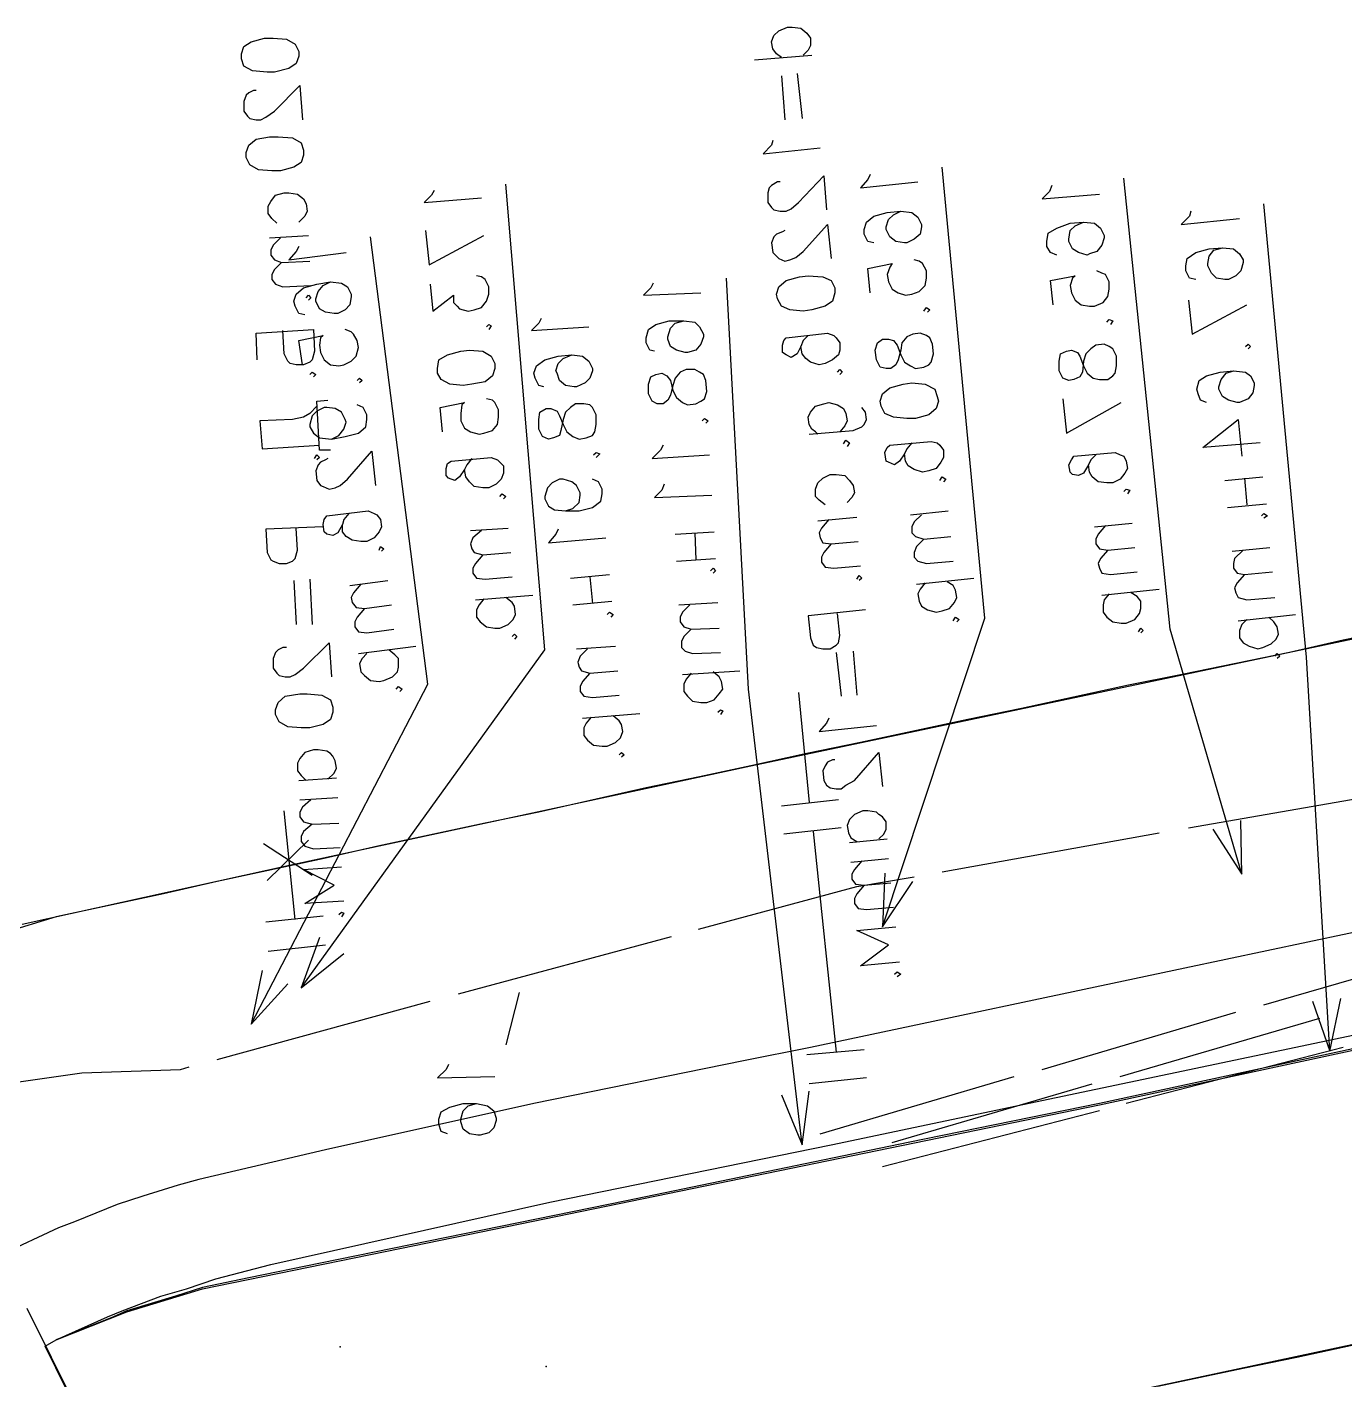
# Model space of a CAD drawing. Header units: metres. Extents: x 5 to 225, y 228 to 542.
# Drawn here: x 17.73 to 41.6, y 291.52 to 316.02 of the extents above; entities that cross this region are included whole.
import ezdxf

# ---------------------------------------------------------------- set-up
doc = ezdxf.new("R2010")
doc.units = ezdxf.units.M
for name, color, linetype in [('BOUNDARY', 7, 'Continuous'), ('ELECTR_CABLE', 7, 'Continuous'), ('GAS', 7, 'Continuous'), ('GRASS', 7, 'Continuous'), ('TREE', 7, 'Continuous')]:
    doc.layers.add(name, color=color, linetype=linetype)

msp = doc.modelspace()

# ---------------------------------------------------------------- linework, layer by layer
at = {"layer": 'BOUNDARY'}
for points in [[(43.514, 305.311), (41.571, 304.913), (40.6, 304.693), (38.657, 304.295), (37.686, 304.097), (35.743, 303.677), (34.771, 303.478), (32.829, 303.059), (31.857, 302.86), (30.842, 302.639), (30.842, 302.639), (29.914, 302.441), (28.943, 302.242), (27, 301.801), (26.029, 301.602), (24.086, 301.182), (23.115, 300.962), (21.172, 300.542), (20.2, 300.321), (18.258, 299.902), (17.308, 299.615)], [(17.728, 292.815), (18.611, 291.027)], [(38.215, 291.402), (39.761, 291.733), (40.732, 291.932), (42.675, 292.352)]]:
    msp.add_lwpolyline(points, dxfattribs=at)
at = {"layer": 'ELECTR_CABLE'}
for points in [[(33.27, 300.697), (33.226, 299.725), (33.226, 299.725), (35.08, 305.311), (35.08, 305.311), (34.308, 313.479)], [(33.005, 313.347), (32.961, 313.259), (32.961, 313.259), (32.829, 313.104), (32.829, 313.104), (33.866, 313.214)], [(36.295, 313.148), (36.251, 313.038), (36.251, 313.038), (36.118, 312.905), (36.118, 312.905), (37.156, 312.994)], [(39.209, 301.491), (39.739, 300.675), (39.739, 300.675), (38.436, 305.112), (38.436, 305.112), (37.597, 313.281)], [(33.071, 312.111), (32.961, 312.133), (32.961, 312.133), (32.895, 312.265), (32.895, 312.265), (32.895, 312.353), (32.895, 312.353), (32.939, 312.486), (32.939, 312.486), (33.071, 312.596), (33.071, 312.596), (33.314, 312.662), (33.314, 312.662), (33.557, 312.685), (33.557, 312.685), (33.756, 312.662), (33.756, 312.662), (33.866, 312.574), (33.866, 312.574), (33.932, 312.442), (33.932, 312.442), (33.932, 312.398), (33.932, 312.398), (33.91, 312.265), (33.91, 312.265), (33.8, 312.177), (33.8, 312.177), (33.667, 312.111), (33.667, 312.111), (33.623, 312.111), (33.623, 312.111), (33.469, 312.133), (33.469, 312.133), (33.358, 312.221), (33.358, 312.221), (33.292, 312.353), (33.292, 312.353), (33.292, 312.398), (33.292, 312.398), (33.336, 312.53), (33.336, 312.53), (33.425, 312.618), (33.425, 312.618), (33.557, 312.685)], [(38.811, 312.685), (38.789, 312.596), (38.789, 312.596), (38.635, 312.442), (38.635, 312.442), (39.695, 312.552)], [(41.019, 298.379), (41.328, 297.473), (41.328, 297.473), (40.909, 304.604), (40.909, 304.604), (40.136, 312.817)], [(36.383, 311.89), (36.273, 311.934), (36.273, 311.934), (36.206, 312.044), (36.206, 312.044), (36.206, 312.133), (36.206, 312.133), (36.228, 312.287), (36.228, 312.287), (36.383, 312.375), (36.383, 312.375), (36.626, 312.464), (36.626, 312.464), (36.869, 312.486), (36.869, 312.486), (37.067, 312.464), (37.067, 312.464), (37.178, 312.375), (37.178, 312.375), (37.244, 312.243), (37.244, 312.243), (37.244, 312.199), (37.244, 312.199), (37.2, 312.066), (37.2, 312.066), (37.112, 311.956), (37.112, 311.956), (36.979, 311.912), (36.979, 311.912), (36.935, 311.89), (36.935, 311.89), (36.78, 311.934), (36.78, 311.934), (36.67, 312), (36.67, 312), (36.604, 312.133), (36.604, 312.133), (36.604, 312.177), (36.604, 312.177), (36.626, 312.331), (36.626, 312.331), (36.714, 312.42), (36.714, 312.42), (36.869, 312.486)], [(21.989, 298.931), (21.79, 297.959), (21.79, 297.959), (24.991, 304.119), (24.991, 304.119), (23.954, 312.221)], [(22.651, 312.044), (22.607, 311.956), (22.607, 311.956), (22.474, 311.801), (22.474, 311.801), (23.512, 311.934)], [(38.9, 311.448), (38.789, 311.47), (38.789, 311.47), (38.723, 311.603), (38.723, 311.603), (38.723, 311.691), (38.723, 311.691), (38.745, 311.824), (38.745, 311.824), (38.9, 311.934), (38.9, 311.934), (39.143, 312), (39.143, 312), (39.385, 312.022), (39.385, 312.022), (39.584, 312), (39.584, 312), (39.695, 311.912), (39.695, 311.912), (39.761, 311.801), (39.761, 311.801), (39.761, 311.757), (39.761, 311.757), (39.717, 311.603), (39.717, 311.603), (39.628, 311.514), (39.628, 311.514), (39.496, 311.448), (39.496, 311.448), (39.43, 311.448), (39.43, 311.448), (39.275, 311.47), (39.275, 311.47), (39.187, 311.559), (39.187, 311.559), (39.121, 311.691), (39.121, 311.691), (39.121, 311.735), (39.121, 311.735), (39.143, 311.868), (39.143, 311.868), (39.231, 311.978), (39.231, 311.978), (39.385, 312.022)], [(33.005, 311.205), (32.961, 311.647), (32.961, 311.647), (33.403, 311.735), (33.403, 311.735), (33.358, 311.669), (33.358, 311.669), (33.314, 311.536), (33.314, 311.536), (33.336, 311.404), (33.336, 311.404), (33.403, 311.272), (33.403, 311.272), (33.513, 311.205), (33.513, 311.205), (33.645, 311.161), (33.645, 311.161), (33.756, 311.183), (33.756, 311.183), (33.888, 311.227), (33.888, 311.227), (33.999, 311.338), (33.999, 311.338), (34.021, 311.47), (34.021, 311.47), (34.021, 311.603), (34.021, 311.603), (33.954, 311.735), (33.954, 311.735), (33.888, 311.779), (33.888, 311.779), (33.8, 311.801)], [(31.394, 296.679), (31.769, 295.774), (31.769, 295.774), (30.797, 304.03), (30.797, 304.03), (30.4, 311.47)], [(36.317, 310.985), (36.273, 311.426), (36.273, 311.426), (36.714, 311.514), (36.714, 311.514), (36.67, 311.47), (36.67, 311.47), (36.626, 311.338), (36.626, 311.338), (36.648, 311.205), (36.648, 311.205), (36.714, 311.073), (36.714, 311.073), (36.825, 310.985), (36.825, 310.985), (36.979, 310.962), (36.979, 310.962), (37.067, 310.962), (37.067, 310.962), (37.222, 311.029), (37.222, 311.029), (37.31, 311.139), (37.31, 311.139), (37.332, 311.272), (37.332, 311.272), (37.332, 311.404), (37.332, 311.404), (37.266, 311.536), (37.266, 311.536), (37.2, 311.559), (37.2, 311.559), (37.112, 311.603)], [(22.761, 310.808), (22.651, 310.83), (22.651, 310.83), (22.585, 310.962), (22.585, 310.962), (22.563, 311.051), (22.563, 311.051), (22.607, 311.183), (22.607, 311.183), (22.739, 311.294), (22.739, 311.294), (22.982, 311.36), (22.982, 311.36), (23.225, 311.404), (23.225, 311.404), (23.424, 311.382), (23.424, 311.382), (23.534, 311.316), (23.534, 311.316), (23.6, 311.183), (23.6, 311.183), (23.6, 311.139), (23.6, 311.139), (23.578, 310.985), (23.578, 310.985), (23.49, 310.896), (23.49, 310.896), (23.358, 310.83), (23.358, 310.83), (23.291, 310.83), (23.291, 310.83), (23.137, 310.852), (23.137, 310.852), (23.026, 310.918), (23.026, 310.918), (22.96, 311.051), (22.96, 311.051), (22.96, 311.095), (22.96, 311.095), (23.004, 311.227), (23.004, 311.227), (23.093, 311.338), (23.093, 311.338), (23.225, 311.404)], [(29.075, 311.382), (29.031, 311.294), (29.031, 311.294), (28.899, 311.161), (28.899, 311.161), (29.936, 311.205)], [(33.977, 310.874), (34.021, 310.94), (34.021, 310.94), (34.087, 310.896), (34.087, 310.896), (34.043, 310.852)], [(38.767, 311.073), (38.834, 310.455), (38.834, 310.455), (39.827, 310.985)], [(27.044, 310.742), (27, 310.653), (27, 310.653), (26.868, 310.521), (26.868, 310.521), (27.905, 310.587)], [(29.098, 310.146), (29.009, 310.168), (29.009, 310.168), (28.943, 310.3), (28.943, 310.3), (28.943, 310.388), (28.943, 310.388), (28.987, 310.543), (28.987, 310.543), (29.12, 310.631), (29.12, 310.631), (29.362, 310.698), (29.362, 310.698), (29.627, 310.698), (29.627, 310.698), (29.826, 310.676), (29.826, 310.676), (29.914, 310.587), (29.914, 310.587), (29.981, 310.455), (29.981, 310.455), (29.981, 310.411), (29.981, 310.411), (29.936, 310.278), (29.936, 310.278), (29.848, 310.168), (29.848, 310.168), (29.694, 310.124), (29.694, 310.124), (29.649, 310.124), (29.649, 310.124), (29.495, 310.168), (29.495, 310.168), (29.385, 310.234), (29.385, 310.234), (29.34, 310.366), (29.34, 310.366), (29.34, 310.411), (29.34, 310.411), (29.385, 310.565), (29.385, 310.565), (29.473, 310.653), (29.473, 310.653), (29.627, 310.698)], [(37.288, 310.676), (37.332, 310.72), (37.332, 310.72), (37.399, 310.698), (37.399, 310.698), (37.354, 310.631)], [(22.717, 309.903), (22.651, 310.344), (22.651, 310.344), (23.093, 310.433), (23.093, 310.433), (23.048, 310.388), (23.048, 310.388), (23.026, 310.256), (23.026, 310.256), (23.048, 310.124), (23.048, 310.124), (23.115, 309.991), (23.115, 309.991), (23.225, 309.903), (23.225, 309.903), (23.38, 309.881), (23.38, 309.881), (23.468, 309.903), (23.468, 309.903), (23.6, 309.969), (23.6, 309.969), (23.689, 310.057), (23.689, 310.057), (23.733, 310.212), (23.733, 310.212), (23.711, 310.344), (23.711, 310.344), (23.645, 310.455), (23.645, 310.455), (23.6, 310.499), (23.6, 310.499), (23.49, 310.543)], [(33.093, 310.168), (33.138, 310.3), (33.138, 310.3), (33.226, 310.366), (33.226, 310.366), (33.336, 310.366), (33.336, 310.366), (33.425, 310.344), (33.425, 310.344), (33.491, 310.256), (33.491, 310.256), (33.557, 310.079), (33.557, 310.079), (33.623, 309.947), (33.623, 309.947), (33.734, 309.881), (33.734, 309.881), (33.822, 309.837), (33.822, 309.837), (33.977, 309.859), (33.977, 309.859), (34.065, 309.903), (34.065, 309.903), (34.109, 309.947), (34.109, 309.947), (34.153, 310.102), (34.153, 310.102), (34.131, 310.278), (34.131, 310.278), (34.087, 310.388), (34.087, 310.388), (34.021, 310.433), (34.021, 310.433), (33.91, 310.477), (33.91, 310.477), (33.778, 310.455), (33.778, 310.455), (33.667, 310.411), (33.667, 310.411), (33.579, 310.3), (33.579, 310.3), (33.557, 310.168), (33.557, 310.168), (33.513, 309.991), (33.513, 309.991), (33.469, 309.903), (33.469, 309.903), (33.38, 309.837), (33.38, 309.837), (33.292, 309.837), (33.292, 309.837), (33.182, 309.859), (33.182, 309.859), (33.116, 309.991), (33.116, 309.991), (33.093, 310.168)], [(36.427, 309.969), (36.449, 310.102), (36.449, 310.102), (36.56, 310.146), (36.56, 310.146), (36.648, 310.168), (36.648, 310.168), (36.758, 310.124), (36.758, 310.124), (36.802, 310.057), (36.802, 310.057), (36.869, 309.881), (36.869, 309.881), (36.935, 309.748), (36.935, 309.748), (37.045, 309.66), (37.045, 309.66), (37.156, 309.638), (37.156, 309.638), (37.31, 309.638), (37.31, 309.638), (37.399, 309.704), (37.399, 309.704), (37.443, 309.748), (37.443, 309.748), (37.465, 309.881), (37.465, 309.881), (37.465, 310.057), (37.465, 310.057), (37.399, 310.19), (37.399, 310.19), (37.332, 310.234), (37.332, 310.234), (37.244, 310.278), (37.244, 310.278), (37.089, 310.256), (37.089, 310.256), (37.001, 310.19), (37.001, 310.19), (36.913, 310.102), (36.913, 310.102), (36.869, 309.969), (36.869, 309.969), (36.847, 309.77), (36.847, 309.77), (36.802, 309.682), (36.802, 309.682), (36.692, 309.638), (36.692, 309.638), (36.604, 309.616), (36.604, 309.616), (36.493, 309.66), (36.493, 309.66), (36.427, 309.792), (36.427, 309.792), (36.427, 309.969)], [(39.805, 310.234), (39.849, 310.278), (39.849, 310.278), (39.893, 310.234), (39.893, 310.234), (39.849, 310.19)], [(27.089, 309.505), (27, 309.527), (27, 309.527), (26.934, 309.66), (26.934, 309.66), (26.912, 309.748), (26.912, 309.748), (26.956, 309.881), (26.956, 309.881), (27.111, 309.991), (27.111, 309.991), (27.353, 310.057), (27.353, 310.057), (27.596, 310.079), (27.596, 310.079), (27.795, 310.057), (27.795, 310.057), (27.905, 309.969), (27.905, 309.969), (27.972, 309.837), (27.972, 309.837), (27.972, 309.792), (27.972, 309.792), (27.927, 309.66), (27.927, 309.66), (27.839, 309.572), (27.839, 309.572), (27.685, 309.505), (27.685, 309.505), (27.64, 309.505), (27.64, 309.505), (27.486, 309.527), (27.486, 309.527), (27.376, 309.616), (27.376, 309.616), (27.331, 309.748), (27.331, 309.748), (27.309, 309.792), (27.309, 309.792), (27.353, 309.925), (27.353, 309.925), (27.442, 310.013), (27.442, 310.013), (27.596, 310.079)], [(28.987, 309.55), (29.031, 309.682), (29.031, 309.682), (29.12, 309.726), (29.12, 309.726), (29.23, 309.748), (29.23, 309.748), (29.318, 309.704), (29.318, 309.704), (29.385, 309.616), (29.385, 309.616), (29.429, 309.439), (29.429, 309.439), (29.495, 309.307), (29.495, 309.307), (29.605, 309.218), (29.605, 309.218), (29.694, 309.174), (29.694, 309.174), (29.848, 309.196), (29.848, 309.196), (29.936, 309.24), (29.936, 309.24), (30.003, 309.285), (30.003, 309.285), (30.047, 309.417), (30.047, 309.417), (30.025, 309.616), (30.025, 309.616), (29.981, 309.726), (29.981, 309.726), (29.914, 309.77), (29.914, 309.77), (29.826, 309.814), (29.826, 309.814), (29.672, 309.814), (29.672, 309.814), (29.561, 309.77), (29.561, 309.77), (29.473, 309.66), (29.473, 309.66), (29.429, 309.527), (29.429, 309.527), (29.385, 309.351), (29.385, 309.351), (29.34, 309.263), (29.34, 309.263), (29.252, 309.196), (29.252, 309.196), (29.142, 309.196), (29.142, 309.196), (29.053, 309.24), (29.053, 309.24), (28.987, 309.373), (28.987, 309.373), (28.987, 309.55)], [(39.098, 309.218), (38.988, 309.263), (38.988, 309.263), (38.944, 309.373), (38.944, 309.373), (38.922, 309.461), (38.922, 309.461), (38.966, 309.616), (38.966, 309.616), (39.098, 309.704), (39.098, 309.704), (39.341, 309.77), (39.341, 309.77), (39.584, 309.792), (39.584, 309.792), (39.805, 309.77), (39.805, 309.77), (39.893, 309.704), (39.893, 309.704), (39.959, 309.572), (39.959, 309.572), (39.959, 309.527), (39.959, 309.527), (39.937, 309.395), (39.937, 309.395), (39.849, 309.285), (39.849, 309.285), (39.695, 309.218), (39.695, 309.218), (39.65, 309.218), (39.65, 309.218), (39.496, 309.263), (39.496, 309.263), (39.385, 309.329), (39.385, 309.329), (39.319, 309.461), (39.319, 309.461), (39.319, 309.505), (39.319, 309.505), (39.363, 309.638), (39.363, 309.638), (39.452, 309.748), (39.452, 309.748), (39.584, 309.792)], [(23.711, 309.616), (23.755, 309.66), (23.755, 309.66), (23.799, 309.616), (23.799, 309.616), (23.755, 309.572)], [(33.182, 309.24), (33.226, 309.373), (33.226, 309.373), (33.358, 309.483), (33.358, 309.483), (33.601, 309.55), (33.601, 309.55), (33.756, 309.572), (33.756, 309.572), (33.999, 309.55), (33.999, 309.55), (34.175, 309.461), (34.175, 309.461), (34.219, 309.329), (34.219, 309.329), (34.241, 309.24), (34.241, 309.24), (34.197, 309.108), (34.197, 309.108), (34.065, 308.998), (34.065, 308.998), (33.822, 308.931), (33.822, 308.931), (33.667, 308.931), (33.667, 308.931), (33.425, 308.953), (33.425, 308.953), (33.27, 309.02), (33.27, 309.02), (33.204, 309.152), (33.204, 309.152), (33.182, 309.24)], [(36.493, 309.285), (36.56, 308.666), (36.56, 308.666), (37.553, 309.218)], [(23.247, 308.556), (23.38, 308.622), (23.38, 308.622), (23.468, 308.733), (23.468, 308.733), (23.512, 308.865), (23.512, 308.865), (23.49, 308.909), (23.49, 308.909), (23.424, 309.042), (23.424, 309.042), (23.313, 309.108), (23.313, 309.108), (23.159, 309.13), (23.159, 309.13), (23.115, 309.13), (23.115, 309.13), (22.982, 309.064), (22.982, 309.064), (22.894, 308.976), (22.894, 308.976), (22.85, 308.821), (22.85, 308.821), (22.85, 308.777), (22.85, 308.777), (22.916, 308.666), (22.916, 308.666), (23.026, 308.578), (23.026, 308.578), (23.247, 308.556), (23.247, 308.556), (23.49, 308.6), (23.49, 308.6), (23.733, 308.666), (23.733, 308.666), (23.865, 308.777), (23.865, 308.777), (23.887, 308.909), (23.887, 308.909), (23.887, 308.998), (23.887, 308.998), (23.821, 309.13), (23.821, 309.13), (23.711, 309.174)], [(27, 308.909), (27.022, 309.042), (27.022, 309.042), (27.133, 309.108), (27.133, 309.108), (27.221, 309.108), (27.221, 309.108), (27.331, 309.064), (27.331, 309.064), (27.376, 308.976), (27.376, 308.976), (27.442, 308.821), (27.442, 308.821), (27.508, 308.689), (27.508, 308.689), (27.618, 308.6), (27.618, 308.6), (27.729, 308.556), (27.729, 308.556), (27.861, 308.578), (27.861, 308.578), (27.972, 308.622), (27.972, 308.622), (28.016, 308.689), (28.016, 308.689), (28.038, 308.821), (28.038, 308.821), (28.038, 308.998), (28.038, 308.998), (27.972, 309.13), (27.972, 309.13), (27.927, 309.174), (27.927, 309.174), (27.817, 309.196), (27.817, 309.196), (27.663, 309.196), (27.663, 309.196), (27.574, 309.13), (27.574, 309.13), (27.486, 309.042), (27.486, 309.042), (27.442, 308.909), (27.442, 308.909), (27.398, 308.711), (27.398, 308.711), (27.376, 308.622), (27.376, 308.622), (27.265, 308.578), (27.265, 308.578), (27.177, 308.556), (27.177, 308.556), (27.066, 308.6), (27.066, 308.6), (27, 308.733), (27, 308.733), (27, 308.909)], [(29.959, 308.887), (30.003, 308.931), (30.003, 308.931), (30.069, 308.887), (30.069, 308.887), (30.025, 308.843)], [(40.07, 308.49), (39.032, 308.402), (39.032, 308.402), (39.672, 308.909), (39.672, 308.909), (39.739, 308.247)], [(33.756, 308.49), (33.667, 308.379), (33.667, 308.379), (33.623, 308.291), (33.623, 308.291), (33.535, 308.159), (33.535, 308.159), (33.447, 308.092), (33.447, 308.092), (33.336, 308.137), (33.336, 308.137), (33.292, 308.159), (33.292, 308.159), (33.27, 308.313), (33.27, 308.313), (33.314, 308.402), (33.314, 308.402), (33.358, 308.446), (33.358, 308.446), (34.109, 308.512), (34.109, 308.512), (34.219, 308.49), (34.219, 308.49), (34.264, 308.446), (34.264, 308.446), (34.33, 308.357), (34.33, 308.357), (34.33, 308.225), (34.33, 308.225), (34.286, 308.137), (34.286, 308.137), (34.197, 308.026), (34.197, 308.026), (34.065, 307.982), (34.065, 307.982), (33.954, 307.96), (33.954, 307.96), (33.8, 308.004), (33.8, 308.004), (33.69, 308.07), (33.69, 308.07), (33.645, 308.159), (33.645, 308.159), (33.623, 308.291)], [(23.181, 308.203), (23.137, 308.181), (23.137, 308.181), (23.048, 308.137), (23.048, 308.137), (23.004, 308.092), (23.004, 308.092), (22.96, 307.982), (22.96, 307.982), (22.982, 307.805), (22.982, 307.805), (23.048, 307.717), (23.048, 307.717), (23.093, 307.695), (23.093, 307.695), (23.203, 307.651), (23.203, 307.651), (23.313, 307.673), (23.313, 307.673), (23.402, 307.717), (23.402, 307.717), (23.534, 307.828), (23.534, 307.828), (23.976, 308.335), (23.976, 308.335), (24.042, 307.717)], [(27.994, 308.269), (28.038, 308.313), (28.038, 308.313), (28.104, 308.291), (28.104, 308.291), (28.038, 308.225)], [(29.252, 308.446), (29.208, 308.357), (29.208, 308.357), (29.053, 308.203), (29.053, 308.203), (30.091, 308.269)], [(37.089, 308.269), (37.001, 308.181), (37.001, 308.181), (36.957, 308.092), (36.957, 308.092), (36.869, 307.938), (36.869, 307.938), (36.78, 307.894), (36.78, 307.894), (36.67, 307.916), (36.67, 307.916), (36.626, 307.96), (36.626, 307.96), (36.604, 308.092), (36.604, 308.092), (36.648, 308.181), (36.648, 308.181), (36.692, 308.247), (36.692, 308.247), (37.443, 308.313), (37.443, 308.313), (37.531, 308.269), (37.531, 308.269), (37.597, 308.247), (37.597, 308.247), (37.641, 308.159), (37.641, 308.159), (37.663, 308.026), (37.663, 308.026), (37.619, 307.938), (37.619, 307.938), (37.531, 307.828), (37.531, 307.828), (37.399, 307.761), (37.399, 307.761), (37.288, 307.761), (37.288, 307.761), (37.134, 307.783), (37.134, 307.783), (37.023, 307.872), (37.023, 307.872), (36.979, 307.96), (36.979, 307.96), (36.957, 308.092)], [(27.486, 307.254), (27.618, 307.298), (27.618, 307.298), (27.729, 307.408), (27.729, 307.408), (27.751, 307.541), (27.751, 307.541), (27.751, 307.585), (27.751, 307.585), (27.685, 307.717), (27.685, 307.717), (27.596, 307.783), (27.596, 307.783), (27.442, 307.828), (27.442, 307.828), (27.376, 307.828), (27.376, 307.828), (27.243, 307.761), (27.243, 307.761), (27.155, 307.673), (27.155, 307.673), (27.111, 307.518), (27.111, 307.518), (27.111, 307.474), (27.111, 307.474), (27.177, 307.342), (27.177, 307.342), (27.287, 307.276), (27.287, 307.276), (27.486, 307.254), (27.486, 307.254), (27.729, 307.254), (27.729, 307.254), (27.972, 307.32), (27.972, 307.32), (28.126, 307.43), (28.126, 307.43), (28.148, 307.563), (28.148, 307.563), (28.148, 307.651), (28.148, 307.651), (28.082, 307.783), (28.082, 307.783), (27.972, 307.828)], [(29.274, 307.739), (29.23, 307.629), (29.23, 307.629), (29.098, 307.496), (29.098, 307.496), (30.135, 307.541)], [(34.264, 307.805), (34.308, 307.872), (34.308, 307.872), (34.374, 307.828), (34.374, 307.828), (34.33, 307.783)], [(39.43, 307.805), (40.114, 307.872)], [(39.783, 307.85), (39.827, 307.364)], [(37.597, 307.607), (37.641, 307.651), (37.641, 307.651), (37.708, 307.629), (37.708, 307.629), (37.663, 307.563)], [(23.556, 307.209), (23.468, 307.099), (23.468, 307.099), (23.446, 307.011), (23.446, 307.011), (23.358, 306.856), (23.358, 306.856), (23.269, 306.812), (23.269, 306.812), (23.159, 306.834), (23.159, 306.834), (23.115, 306.878), (23.115, 306.878), (23.093, 307.011), (23.093, 307.011), (23.115, 307.099), (23.115, 307.099), (23.159, 307.165), (23.159, 307.165), (23.909, 307.254), (23.909, 307.254), (24.02, 307.209), (24.02, 307.209), (24.064, 307.187), (24.064, 307.187), (24.13, 307.099), (24.13, 307.099), (24.152, 306.967), (24.152, 306.967), (24.108, 306.878), (24.108, 306.878), (24.02, 306.768), (24.02, 306.768), (23.887, 306.702), (23.887, 306.702), (23.777, 306.702), (23.777, 306.702), (23.622, 306.724), (23.622, 306.724), (23.512, 306.79), (23.512, 306.79), (23.446, 306.878), (23.446, 306.878), (23.446, 307.011)], [(33.734, 307.187), (34.418, 307.254)], [(39.474, 307.32), (40.18, 307.386)], [(33.932, 307.187), (33.8, 307.055), (33.8, 307.055), (33.756, 306.967), (33.756, 306.967), (33.756, 306.856), (33.756, 306.856), (33.822, 306.79), (33.822, 306.79), (33.977, 306.746), (33.977, 306.746), (34.462, 306.79)], [(37.067, 306.967), (37.752, 307.033)], [(40.092, 307.165), (40.136, 307.209), (40.136, 307.209), (40.202, 307.165), (40.202, 307.165), (40.136, 307.121)], [(27.353, 306.922), (27.309, 306.834), (27.309, 306.834), (27.177, 306.68), (27.177, 306.68), (28.214, 306.768)], [(29.473, 306.834), (30.179, 306.878)], [(29.826, 306.856), (29.848, 306.37)], [(37.266, 306.989), (37.134, 306.834), (37.134, 306.834), (37.089, 306.746), (37.089, 306.746), (37.089, 306.657), (37.089, 306.657), (37.156, 306.569), (37.156, 306.569), (37.31, 306.547), (37.31, 306.547), (37.796, 306.591)], [(24.108, 306.547), (24.13, 306.613), (24.13, 306.613), (24.196, 306.569), (24.196, 306.569), (24.152, 306.525)], [(33.977, 306.746), (33.844, 306.613), (33.844, 306.613), (33.8, 306.503), (33.8, 306.503), (33.8, 306.415), (33.8, 306.415), (33.866, 306.348), (33.866, 306.348), (34.021, 306.304), (34.021, 306.304), (34.506, 306.348)], [(37.31, 306.547), (37.178, 306.393), (37.178, 306.393), (37.134, 306.304), (37.134, 306.304), (37.156, 306.216), (37.156, 306.216), (37.2, 306.128), (37.2, 306.128), (37.354, 306.106), (37.354, 306.106), (37.84, 306.15)], [(39.562, 306.525), (40.246, 306.591)], [(39.761, 306.547), (39.606, 306.393), (39.606, 306.393), (39.584, 306.304), (39.584, 306.304), (39.584, 306.216), (39.584, 306.216), (39.65, 306.128), (39.65, 306.128), (39.783, 306.106), (39.783, 306.106), (40.291, 306.15)], [(29.495, 306.348), (30.201, 306.393)], [(27.574, 306.039), (28.281, 306.106)], [(27.927, 306.061), (27.972, 305.576)], [(30.113, 306.172), (30.157, 306.216), (30.157, 306.216), (30.201, 306.172), (30.201, 306.172), (30.157, 306.128)], [(33.844, 305.929), (34.882, 306.039)], [(39.783, 306.106), (39.65, 305.951), (39.65, 305.951), (39.606, 305.863), (39.606, 305.863), (39.628, 305.774), (39.628, 305.774), (39.672, 305.686), (39.672, 305.686), (39.827, 305.642), (39.827, 305.642), (40.335, 305.686)], [(23.578, 305.907), (24.263, 305.995)], [(23.777, 305.929), (23.645, 305.774), (23.645, 305.774), (23.6, 305.686), (23.6, 305.686), (23.622, 305.598), (23.622, 305.598), (23.689, 305.509), (23.689, 305.509), (23.843, 305.487), (23.843, 305.487), (24.329, 305.554)], [(33.999, 305.951), (33.91, 305.841), (33.91, 305.841), (33.866, 305.752), (33.866, 305.752), (33.888, 305.62), (33.888, 305.62), (33.932, 305.532), (33.932, 305.532), (34.043, 305.465), (34.043, 305.465), (34.197, 305.421), (34.197, 305.421), (34.308, 305.443), (34.308, 305.443), (34.44, 305.487), (34.44, 305.487), (34.528, 305.598), (34.528, 305.598), (34.573, 305.686), (34.573, 305.686), (34.551, 305.819), (34.551, 305.819), (34.506, 305.907), (34.506, 305.907), (34.396, 305.973)], [(37.2, 305.73), (38.237, 305.841)], [(27.618, 305.554), (28.325, 305.62)], [(29.539, 305.554), (30.246, 305.598)], [(29.738, 305.554), (29.605, 305.421), (29.605, 305.421), (29.561, 305.333), (29.561, 305.333), (29.561, 305.245), (29.561, 305.245), (29.627, 305.156), (29.627, 305.156), (29.76, 305.112), (29.76, 305.112), (30.268, 305.134)], [(37.332, 305.752), (37.244, 305.642), (37.244, 305.642), (37.222, 305.554), (37.222, 305.554), (37.222, 305.421), (37.222, 305.421), (37.288, 305.333), (37.288, 305.333), (37.399, 305.245), (37.399, 305.245), (37.553, 305.222), (37.553, 305.222), (37.641, 305.222), (37.641, 305.222), (37.796, 305.289), (37.796, 305.289), (37.884, 305.399), (37.884, 305.399), (37.906, 305.487), (37.906, 305.487), (37.906, 305.62), (37.906, 305.62), (37.84, 305.708), (37.84, 305.708), (37.73, 305.774)], [(23.843, 305.487), (23.711, 305.333), (23.711, 305.333), (23.667, 305.245), (23.667, 305.245), (23.667, 305.156), (23.667, 305.156), (23.733, 305.068), (23.733, 305.068), (23.887, 305.046), (23.887, 305.046), (24.373, 305.112)], [(28.237, 305.377), (28.281, 305.421), (28.281, 305.421), (28.347, 305.377), (28.347, 305.377), (28.303, 305.333)], [(34.506, 305.267), (34.551, 305.333), (34.551, 305.333), (34.617, 305.289), (34.617, 305.289), (34.573, 305.245)], [(39.672, 305.267), (40.71, 305.377)], [(39.827, 305.289), (39.739, 305.2), (39.739, 305.2), (39.695, 305.09), (39.695, 305.09), (39.695, 304.958), (39.695, 304.958), (39.761, 304.869), (39.761, 304.869), (39.871, 304.803), (39.871, 304.803), (40.026, 304.759), (40.026, 304.759), (40.114, 304.781), (40.114, 304.781), (40.269, 304.847), (40.269, 304.847), (40.357, 304.935), (40.357, 304.935), (40.401, 305.024), (40.401, 305.024), (40.379, 305.156), (40.379, 305.156), (40.313, 305.245), (40.313, 305.245), (40.224, 305.333)], [(29.76, 305.112), (29.627, 304.98), (29.627, 304.98), (29.583, 304.891), (29.583, 304.891), (29.583, 304.781), (29.583, 304.781), (29.649, 304.715), (29.649, 304.715), (29.782, 304.671), (29.782, 304.671), (30.29, 304.693)], [(37.862, 305.068), (37.906, 305.134), (37.906, 305.134), (37.95, 305.09), (37.95, 305.09), (37.906, 305.046)], [(23.733, 304.671), (24.77, 304.803)], [(27.685, 304.759), (28.391, 304.803)], [(23.887, 304.671), (23.799, 304.582), (23.799, 304.582), (23.755, 304.494), (23.755, 304.494), (23.777, 304.339), (23.777, 304.339), (23.843, 304.273), (23.843, 304.273), (23.954, 304.185), (23.954, 304.185), (24.108, 304.163), (24.108, 304.163), (24.196, 304.185), (24.196, 304.185), (24.351, 304.251), (24.351, 304.251), (24.439, 304.339), (24.439, 304.339), (24.461, 304.428), (24.461, 304.428), (24.461, 304.582), (24.461, 304.582), (24.395, 304.648), (24.395, 304.648), (24.285, 304.737)], [(27.883, 304.759), (27.751, 304.626), (27.751, 304.626), (27.707, 304.516), (27.707, 304.516), (27.729, 304.428), (27.729, 304.428), (27.773, 304.361), (27.773, 304.361), (27.927, 304.317), (27.927, 304.317), (28.435, 304.361)], [(40.335, 304.626), (40.379, 304.671), (40.379, 304.671), (40.423, 304.626), (40.423, 304.626), (40.379, 304.582)], [(27.927, 304.317), (27.795, 304.163), (27.795, 304.163), (27.751, 304.074), (27.751, 304.074), (27.751, 303.986), (27.751, 303.986), (27.817, 303.898), (27.817, 303.898), (27.972, 303.876), (27.972, 303.876), (28.457, 303.92)], [(29.605, 304.295), (30.643, 304.361)], [(29.76, 304.317), (29.672, 304.207), (29.672, 304.207), (29.627, 304.119), (29.627, 304.119), (29.627, 303.986), (29.627, 303.986), (29.694, 303.898), (29.694, 303.898), (29.782, 303.81), (29.782, 303.81), (29.936, 303.787), (29.936, 303.787), (30.047, 303.787), (30.047, 303.787), (30.179, 303.832), (30.179, 303.832), (30.268, 303.942), (30.268, 303.942), (30.334, 304.03), (30.334, 304.03), (30.312, 304.163), (30.312, 304.163), (30.268, 304.251), (30.268, 304.251), (30.157, 304.339)], [(24.417, 304.03), (24.461, 304.074), (24.461, 304.074), (24.528, 304.03), (24.528, 304.03), (24.483, 303.986)], [(27.795, 303.5), (28.833, 303.589)], [(30.246, 303.611), (30.29, 303.655), (30.29, 303.655), (30.334, 303.633), (30.334, 303.633), (30.29, 303.567)], [(27.95, 303.523), (27.861, 303.412), (27.861, 303.412), (27.817, 303.324), (27.817, 303.324), (27.817, 303.191), (27.817, 303.191), (27.883, 303.103), (27.883, 303.103), (27.994, 303.015), (27.994, 303.015), (28.148, 302.993), (28.148, 302.993), (28.237, 302.993), (28.237, 302.993), (28.391, 303.059), (28.391, 303.059), (28.479, 303.147), (28.479, 303.147), (28.524, 303.258), (28.524, 303.258), (28.501, 303.39), (28.501, 303.39), (28.457, 303.456), (28.457, 303.456), (28.347, 303.545)], [(28.457, 302.838), (28.501, 302.882), (28.501, 302.882), (28.546, 302.838), (28.546, 302.838), (28.501, 302.794)], [(38.767, 301.514), (42.697, 302.198)], [(39.739, 300.675), (39.717, 301.646)], [(34.308, 300.719), (38.237, 301.425)], [(29.892, 299.681), (32.762, 300.454), (32.762, 300.454), (33.8, 300.63)], [(33.226, 299.725), (33.778, 300.542)], [(25.543, 298.511), (29.407, 299.549)], [(40.136, 298.312), (43.668, 299.328)], [(21.79, 297.959), (22.452, 298.688)], [(26.647, 298.533), (26.404, 297.584)], [(21.172, 297.319), (25.035, 298.379)], [(41.328, 297.473), (41.527, 298.423)], [(36.118, 297.142), (39.628, 298.18)], [(37.531, 297.01), (41.152, 298.07)], [(41.571, 297.54), (37.641, 296.524)], [(25.367, 297.231), (25.322, 297.142), (25.322, 297.142), (25.168, 296.988), (25.168, 296.988), (26.205, 297.01)], [(16.69, 296.789), (18.721, 297.076), (18.721, 297.076), (20.51, 297.142), (20.51, 297.142), (20.664, 297.186)], [(32.1, 295.972), (35.61, 297.01)], [(31.769, 295.774), (31.901, 296.745)], [(33.403, 295.818), (37.023, 296.877)], [(25.344, 295.972), (25.234, 296.016), (25.234, 296.016), (25.19, 296.149), (25.19, 296.149), (25.19, 296.237), (25.19, 296.237), (25.234, 296.37), (25.234, 296.37), (25.389, 296.458), (25.389, 296.458), (25.631, 296.524), (25.631, 296.524), (25.874, 296.524), (25.874, 296.524), (26.073, 296.48), (26.073, 296.48), (26.183, 296.392), (26.183, 296.392), (26.228, 296.259), (26.228, 296.259), (26.228, 296.215), (26.228, 296.215), (26.183, 296.083), (26.183, 296.083), (26.095, 295.994), (26.095, 295.994), (25.941, 295.95), (25.941, 295.95), (25.896, 295.95), (25.896, 295.95), (25.742, 295.972), (25.742, 295.972), (25.631, 296.06), (25.631, 296.06), (25.587, 296.193), (25.587, 296.193), (25.587, 296.237), (25.587, 296.237), (25.631, 296.392), (25.631, 296.392), (25.72, 296.48), (25.72, 296.48), (25.874, 296.524)], [(37.156, 296.392), (33.226, 295.376)]]:
    msp.add_lwpolyline(points, dxfattribs=at)
at = {"layer": 'GAS'}
for points in [[(31.394, 315.466), (31.305, 315.532), (31.305, 315.532), (31.239, 315.621), (31.239, 315.621), (31.217, 315.753), (31.217, 315.753), (31.261, 315.864), (31.261, 315.864), (31.349, 315.952), (31.349, 315.952), (31.504, 316.018), (31.504, 316.018), (31.592, 316.018), (31.592, 316.018), (31.747, 315.996), (31.747, 315.996), (31.857, 315.908), (31.857, 315.908), (31.923, 315.819), (31.923, 315.819), (31.923, 315.687), (31.923, 315.687), (31.879, 315.599), (31.879, 315.599), (31.791, 315.51)], [(21.613, 315.532), (21.658, 315.665), (21.658, 315.665), (21.79, 315.753), (21.79, 315.753), (22.033, 315.819), (22.033, 315.819), (22.187, 315.819), (22.187, 315.819), (22.43, 315.797), (22.43, 315.797), (22.585, 315.709), (22.585, 315.709), (22.651, 315.577), (22.651, 315.577), (22.651, 315.488), (22.651, 315.488), (22.607, 315.356), (22.607, 315.356), (22.474, 315.268), (22.474, 315.268), (22.21, 315.201), (22.21, 315.201), (22.077, 315.201), (22.077, 315.201), (21.812, 315.223), (21.812, 315.223), (21.658, 315.312), (21.658, 315.312), (21.613, 315.444), (21.613, 315.444), (21.613, 315.532)], [(30.908, 315.422), (31.945, 315.51)], [(31.394, 315.135), (31.46, 314.34)], [(31.681, 315.179), (31.769, 314.362)], [(21.878, 314.87), (21.834, 314.87), (21.834, 314.87), (21.746, 314.826), (21.746, 314.826), (21.702, 314.782), (21.702, 314.782), (21.658, 314.671), (21.658, 314.671), (21.658, 314.495), (21.658, 314.495), (21.724, 314.407), (21.724, 314.407), (21.768, 314.362), (21.768, 314.362), (21.878, 314.34), (21.878, 314.34), (21.967, 314.34), (21.967, 314.34), (22.055, 314.384), (22.055, 314.384), (22.21, 314.495), (22.21, 314.495), (22.673, 314.958), (22.673, 314.958), (22.717, 314.34)], [(21.702, 313.744), (21.746, 313.877), (21.746, 313.877), (21.878, 313.987), (21.878, 313.987), (22.121, 314.031), (22.121, 314.031), (22.276, 314.031), (22.276, 314.031), (22.541, 314.009), (22.541, 314.009), (22.695, 313.921), (22.695, 313.921), (22.739, 313.788), (22.739, 313.788), (22.739, 313.7), (22.739, 313.7), (22.695, 313.568), (22.695, 313.568), (22.563, 313.479), (22.563, 313.479), (22.32, 313.413), (22.32, 313.413), (22.165, 313.413), (22.165, 313.413), (21.923, 313.435), (21.923, 313.435), (21.768, 313.523), (21.768, 313.523), (21.702, 313.656), (21.702, 313.656), (21.702, 313.744)], [(31.239, 313.965), (31.217, 313.877), (31.217, 313.877), (31.062, 313.722), (31.062, 313.722), (32.1, 313.833)], [(23.026, 299.527), (22.695, 298.621), (22.695, 298.621), (27.111, 304.737), (27.111, 304.737), (26.404, 313.17)], [(31.371, 313.214), (31.327, 313.214), (31.327, 313.214), (31.217, 313.148), (31.217, 313.148), (31.173, 313.104), (31.173, 313.104), (31.151, 313.016), (31.151, 313.016), (31.151, 312.839), (31.151, 312.839), (31.217, 312.751), (31.217, 312.751), (31.261, 312.707), (31.261, 312.707), (31.371, 312.685), (31.371, 312.685), (31.482, 312.685), (31.482, 312.685), (31.57, 312.729), (31.57, 312.729), (31.703, 312.839), (31.703, 312.839), (32.166, 313.325), (32.166, 313.325), (32.21, 312.707)], [(22.254, 312.464), (22.165, 312.552), (22.165, 312.552), (22.099, 312.64), (22.099, 312.64), (22.099, 312.773), (22.099, 312.773), (22.143, 312.861), (22.143, 312.861), (22.232, 312.972), (22.232, 312.972), (22.386, 313.016), (22.386, 313.016), (22.474, 313.016), (22.474, 313.016), (22.629, 312.994), (22.629, 312.994), (22.739, 312.905), (22.739, 312.905), (22.784, 312.817), (22.784, 312.817), (22.806, 312.685), (22.806, 312.685), (22.761, 312.596), (22.761, 312.596), (22.651, 312.486)], [(25.102, 313.06), (25.057, 312.972), (25.057, 312.972), (24.925, 312.839), (24.925, 312.839), (25.963, 312.927)], [(31.46, 312.331), (31.416, 312.309), (31.416, 312.309), (31.305, 312.265), (31.305, 312.265), (31.261, 312.221), (31.261, 312.221), (31.217, 312.111), (31.217, 312.111), (31.239, 311.934), (31.239, 311.934), (31.305, 311.868), (31.305, 311.868), (31.349, 311.824), (31.349, 311.824), (31.46, 311.779), (31.46, 311.779), (31.548, 311.801), (31.548, 311.801), (31.658, 311.846), (31.658, 311.846), (31.791, 311.956), (31.791, 311.956), (32.232, 312.442), (32.232, 312.442), (32.299, 311.824)], [(22.121, 312.199), (22.828, 312.243)], [(22.32, 312.199), (22.187, 312.066), (22.187, 312.066), (22.143, 311.978), (22.143, 311.978), (22.143, 311.89), (22.143, 311.89), (22.21, 311.801), (22.21, 311.801), (22.342, 311.757), (22.342, 311.757), (22.85, 311.779)], [(24.947, 312.331), (25.013, 311.713), (25.013, 311.713), (26.007, 312.243)], [(22.342, 311.757), (22.21, 311.625), (22.21, 311.625), (22.165, 311.536), (22.165, 311.536), (22.165, 311.448), (22.165, 311.448), (22.232, 311.36), (22.232, 311.36), (22.364, 311.316), (22.364, 311.316), (22.872, 311.338)], [(25.035, 311.36), (25.08, 310.874), (25.08, 310.874), (25.455, 311.161), (25.455, 311.161), (25.455, 311.029), (25.455, 311.029), (25.521, 310.962), (25.521, 310.962), (25.565, 310.918), (25.565, 310.918), (25.72, 310.874), (25.72, 310.874), (25.83, 310.896), (25.83, 310.896), (25.963, 310.94), (25.963, 310.94), (26.051, 311.051), (26.051, 311.051), (26.095, 311.183), (26.095, 311.183), (26.095, 311.316), (26.095, 311.316), (26.029, 311.448), (26.029, 311.448), (25.963, 311.492), (25.963, 311.492), (25.874, 311.514)], [(31.305, 311.183), (31.349, 311.316), (31.349, 311.316), (31.482, 311.426), (31.482, 311.426), (31.725, 311.492), (31.725, 311.492), (31.879, 311.514), (31.879, 311.514), (32.144, 311.492), (32.144, 311.492), (32.299, 311.426), (32.299, 311.426), (32.365, 311.294), (32.365, 311.294), (32.365, 311.205), (32.365, 311.205), (32.321, 311.051), (32.321, 311.051), (32.188, 310.962), (32.188, 310.962), (31.945, 310.896), (31.945, 310.896), (31.791, 310.874), (31.791, 310.874), (31.548, 310.896), (31.548, 310.896), (31.394, 310.962), (31.394, 310.962), (31.327, 311.095), (31.327, 311.095), (31.305, 311.183)], [(22.784, 311.117), (22.828, 311.161), (22.828, 311.161), (22.872, 311.117), (22.872, 311.117), (22.828, 311.073)], [(21.9, 309.991), (21.878, 310.477), (21.878, 310.477), (22.916, 310.543), (22.916, 310.543), (22.938, 310.146), (22.938, 310.146), (22.894, 309.991), (22.894, 309.991), (22.85, 309.947), (22.85, 309.947), (22.739, 309.903), (22.739, 309.903), (22.607, 309.903), (22.607, 309.903), (22.497, 309.925), (22.497, 309.925), (22.452, 309.969), (22.452, 309.969), (22.386, 310.102), (22.386, 310.102), (22.364, 310.521)], [(26.051, 310.587), (26.095, 310.631), (26.095, 310.631), (26.139, 310.609), (26.139, 310.609), (26.095, 310.543)], [(31.879, 310.433), (31.791, 310.344), (31.791, 310.344), (31.747, 310.234), (31.747, 310.234), (31.681, 310.102), (31.681, 310.102), (31.57, 310.035), (31.57, 310.035), (31.482, 310.079), (31.482, 310.079), (31.416, 310.124), (31.416, 310.124), (31.416, 310.256), (31.416, 310.256), (31.438, 310.344), (31.438, 310.344), (31.482, 310.388), (31.482, 310.388), (32.232, 310.477), (32.232, 310.477), (32.343, 310.433), (32.343, 310.433), (32.387, 310.388), (32.387, 310.388), (32.453, 310.3), (32.453, 310.3), (32.453, 310.168), (32.453, 310.168), (32.431, 310.079), (32.431, 310.079), (32.321, 309.991), (32.321, 309.991), (32.188, 309.925), (32.188, 309.925), (32.078, 309.903), (32.078, 309.903), (31.923, 309.947), (31.923, 309.947), (31.835, 310.013), (31.835, 310.013), (31.769, 310.102), (31.769, 310.102), (31.747, 310.234)], [(25.168, 309.837), (25.19, 309.991), (25.19, 309.991), (25.344, 310.079), (25.344, 310.079), (25.587, 310.146), (25.587, 310.146), (25.742, 310.168), (25.742, 310.168), (25.985, 310.146), (25.985, 310.146), (26.139, 310.057), (26.139, 310.057), (26.205, 309.925), (26.205, 309.925), (26.205, 309.837), (26.205, 309.837), (26.161, 309.704), (26.161, 309.704), (26.029, 309.594), (26.029, 309.594), (25.786, 309.55), (25.786, 309.55), (25.631, 309.527), (25.631, 309.527), (25.389, 309.55), (25.389, 309.55), (25.234, 309.638), (25.234, 309.638), (25.168, 309.748), (25.168, 309.748), (25.168, 309.837)], [(22.85, 309.726), (22.894, 309.77), (22.894, 309.77), (22.96, 309.726), (22.96, 309.726), (22.916, 309.682)], [(32.409, 309.77), (32.453, 309.814), (32.453, 309.814), (32.497, 309.77), (32.497, 309.77), (32.453, 309.726)], [(23.225, 308.357), (23.026, 308.357), (23.026, 308.357), (22.982, 309.24), (22.982, 309.24), (23.181, 309.263)], [(25.256, 308.689), (25.212, 309.13), (25.212, 309.13), (25.654, 309.218), (25.654, 309.218), (25.609, 309.174), (25.609, 309.174), (25.587, 309.02), (25.587, 309.02), (25.587, 308.887), (25.587, 308.887), (25.654, 308.755), (25.654, 308.755), (25.764, 308.689), (25.764, 308.689), (25.918, 308.644), (25.918, 308.644), (26.007, 308.666), (26.007, 308.666), (26.161, 308.711), (26.161, 308.711), (26.25, 308.821), (26.25, 308.821), (26.272, 308.953), (26.272, 308.953), (26.272, 309.086), (26.272, 309.086), (26.205, 309.218), (26.205, 309.218), (26.161, 309.263), (26.161, 309.263), (26.051, 309.285)], [(32.056, 308.644), (32.012, 308.689), (32.012, 308.689), (31.945, 308.733), (31.945, 308.733), (31.901, 308.821), (31.901, 308.821), (31.879, 308.953), (31.879, 308.953), (31.923, 309.042), (31.923, 309.042), (32.012, 309.152), (32.012, 309.152), (32.166, 309.196), (32.166, 309.196), (32.255, 309.218), (32.255, 309.218), (32.409, 309.174), (32.409, 309.174), (32.519, 309.108), (32.519, 309.108), (32.564, 309.02), (32.564, 309.02), (32.586, 308.887), (32.586, 308.887), (32.542, 308.799), (32.542, 308.799), (32.453, 308.689)], [(22.982, 309.152), (22.85, 309.02), (22.85, 309.02), (22.739, 308.953), (22.739, 308.953), (22.541, 308.909), (22.541, 308.909), (21.945, 308.887), (21.945, 308.887), (21.989, 308.379), (21.989, 308.379), (23.026, 308.446)], [(31.901, 308.644), (32.696, 308.711), (32.696, 308.711), (32.851, 308.777), (32.851, 308.777), (32.895, 308.821), (32.895, 308.821), (32.939, 308.909), (32.939, 308.909), (32.917, 309.042), (32.917, 309.042), (32.851, 309.13)], [(32.519, 308.468), (32.564, 308.534), (32.564, 308.534), (32.63, 308.49), (32.63, 308.49), (32.586, 308.424)], [(22.938, 308.203), (22.982, 308.269), (22.982, 308.269), (23.026, 308.225), (23.026, 308.225), (22.982, 308.181)], [(25.786, 308.203), (25.698, 308.092), (25.698, 308.092), (25.654, 308.004), (25.654, 308.004), (25.565, 307.872), (25.565, 307.872), (25.477, 307.805), (25.477, 307.805), (25.367, 307.85), (25.367, 307.85), (25.322, 307.894), (25.322, 307.894), (25.322, 308.026), (25.322, 308.026), (25.344, 308.115), (25.344, 308.115), (25.411, 308.159), (25.411, 308.159), (26.139, 308.225), (26.139, 308.225), (26.25, 308.181), (26.25, 308.181), (26.294, 308.137), (26.294, 308.137), (26.36, 308.07), (26.36, 308.07), (26.36, 307.938), (26.36, 307.938), (26.316, 307.828), (26.316, 307.828), (26.228, 307.739), (26.228, 307.739), (26.095, 307.673), (26.095, 307.673), (25.985, 307.673), (25.985, 307.673), (25.83, 307.695), (25.83, 307.695), (25.742, 307.783), (25.742, 307.783), (25.676, 307.872), (25.676, 307.872), (25.654, 308.004)], [(32.188, 307.364), (32.078, 307.452), (32.078, 307.452), (32.012, 307.518), (32.012, 307.518), (32.012, 307.651), (32.012, 307.651), (32.056, 307.761), (32.056, 307.761), (32.144, 307.85), (32.144, 307.85), (32.277, 307.916), (32.277, 307.916), (32.387, 307.916), (32.387, 307.916), (32.542, 307.894), (32.542, 307.894), (32.63, 307.805), (32.63, 307.805), (32.696, 307.717), (32.696, 307.717), (32.718, 307.585), (32.718, 307.585), (32.674, 307.496), (32.674, 307.496), (32.586, 307.408)], [(26.294, 307.518), (26.338, 307.563), (26.338, 307.563), (26.404, 307.518), (26.404, 307.518), (26.36, 307.474)], [(32.056, 307.077), (32.762, 307.143)], [(32.255, 307.099), (32.122, 306.944), (32.122, 306.944), (32.078, 306.856), (32.078, 306.856), (32.1, 306.768), (32.1, 306.768), (32.144, 306.68), (32.144, 306.68), (32.299, 306.657), (32.299, 306.657), (32.784, 306.702)], [(23.093, 306.967), (22.055, 306.922), (22.055, 306.922), (22.077, 306.503), (22.077, 306.503), (22.143, 306.37), (22.143, 306.37), (22.187, 306.348), (22.187, 306.348), (22.298, 306.304), (22.298, 306.304), (22.43, 306.304), (22.43, 306.304), (22.541, 306.348), (22.541, 306.348), (22.585, 306.393), (22.585, 306.393), (22.629, 306.547), (22.629, 306.547), (22.607, 306.944)], [(25.764, 306.9), (26.448, 306.944)], [(25.963, 306.9), (25.808, 306.768), (25.808, 306.768), (25.764, 306.657), (25.764, 306.657), (25.786, 306.569), (25.786, 306.569), (25.83, 306.503), (25.83, 306.503), (25.985, 306.459), (25.985, 306.459), (26.492, 306.503)], [(32.299, 306.657), (32.166, 306.503), (32.166, 306.503), (32.122, 306.415), (32.122, 306.415), (32.122, 306.326), (32.122, 306.326), (32.188, 306.238), (32.188, 306.238), (32.343, 306.216), (32.343, 306.216), (32.829, 306.26)], [(25.985, 306.459), (25.852, 306.304), (25.852, 306.304), (25.808, 306.216), (25.808, 306.216), (25.808, 306.128), (25.808, 306.128), (25.874, 306.039), (25.874, 306.039), (26.029, 306.017), (26.029, 306.017), (26.515, 306.061)], [(32.762, 306.017), (32.806, 306.083), (32.806, 306.083), (32.851, 306.039), (32.851, 306.039), (32.806, 305.995)], [(22.563, 305.995), (22.607, 305.2)], [(22.85, 306.017), (22.894, 305.2)], [(25.852, 305.642), (26.89, 305.73)], [(26.007, 305.664), (25.918, 305.554), (25.918, 305.554), (25.874, 305.465), (25.874, 305.465), (25.874, 305.333), (25.874, 305.333), (25.941, 305.245), (25.941, 305.245), (26.051, 305.156), (26.051, 305.156), (26.205, 305.134), (26.205, 305.134), (26.294, 305.134), (26.294, 305.134), (26.448, 305.2), (26.448, 305.2), (26.537, 305.289), (26.537, 305.289), (26.581, 305.377), (26.581, 305.377), (26.559, 305.532), (26.559, 305.532), (26.515, 305.598), (26.515, 305.598), (26.404, 305.686)], [(32.917, 305.465), (31.879, 305.355), (31.879, 305.355), (31.923, 304.958), (31.923, 304.958), (31.968, 304.825), (31.968, 304.825), (32.034, 304.781), (32.034, 304.781), (32.144, 304.759), (32.144, 304.759), (32.277, 304.759), (32.277, 304.759), (32.387, 304.825), (32.387, 304.825), (32.431, 304.869), (32.431, 304.869), (32.453, 305.002), (32.453, 305.002), (32.409, 305.399)], [(22.43, 304.781), (22.364, 304.781), (22.364, 304.781), (22.276, 304.737), (22.276, 304.737), (22.232, 304.693), (22.232, 304.693), (22.187, 304.582), (22.187, 304.582), (22.187, 304.406), (22.187, 304.406), (22.254, 304.317), (22.254, 304.317), (22.298, 304.273), (22.298, 304.273), (22.408, 304.251), (22.408, 304.251), (22.497, 304.251), (22.497, 304.251), (22.585, 304.295), (22.585, 304.295), (22.739, 304.406), (22.739, 304.406), (23.203, 304.869), (23.203, 304.869), (23.247, 304.251)], [(26.515, 304.98), (26.559, 305.024), (26.559, 305.024), (26.603, 304.98), (26.603, 304.98), (26.559, 304.935)], [(32.387, 304.693), (32.475, 303.898)], [(32.696, 304.715), (32.762, 303.92)], [(22.232, 303.655), (22.276, 303.787), (22.276, 303.787), (22.408, 303.898), (22.408, 303.898), (22.673, 303.942), (22.673, 303.942), (22.806, 303.942), (22.806, 303.942), (23.071, 303.92), (23.071, 303.92), (23.225, 303.832), (23.225, 303.832), (23.269, 303.699), (23.269, 303.699), (23.269, 303.611), (23.269, 303.611), (23.225, 303.478), (23.225, 303.478), (23.093, 303.39), (23.093, 303.39), (22.85, 303.324), (22.85, 303.324), (22.695, 303.324), (22.695, 303.324), (22.452, 303.346), (22.452, 303.346), (22.298, 303.434), (22.298, 303.434), (22.232, 303.567), (22.232, 303.567), (22.232, 303.655)], [(31.703, 303.964), (31.901, 301.977)], [(32.255, 303.5), (32.21, 303.412), (32.21, 303.412), (32.078, 303.258), (32.078, 303.258), (33.116, 303.368)], [(23.181, 302.397), (23.291, 302.507), (23.291, 302.507), (23.335, 302.595), (23.335, 302.595), (23.313, 302.728), (23.313, 302.728), (23.269, 302.816), (23.269, 302.816), (23.225, 302.86), (23.225, 302.86), (23.159, 302.904), (23.159, 302.904), (23.004, 302.926), (23.004, 302.926), (22.916, 302.926), (22.916, 302.926), (22.761, 302.882), (22.761, 302.882), (22.673, 302.772), (22.673, 302.772), (22.629, 302.684), (22.629, 302.684), (22.629, 302.551), (22.629, 302.551), (22.695, 302.463), (22.695, 302.463), (22.784, 302.375)], [(32.365, 302.75), (32.321, 302.75), (32.321, 302.75), (32.232, 302.706), (32.232, 302.706), (32.188, 302.639), (32.188, 302.639), (32.144, 302.551), (32.144, 302.551), (32.166, 302.375), (32.166, 302.375), (32.21, 302.286), (32.21, 302.286), (32.277, 302.242), (32.277, 302.242), (32.387, 302.22), (32.387, 302.22), (32.475, 302.22), (32.475, 302.22), (32.564, 302.286), (32.564, 302.286), (32.718, 302.375), (32.718, 302.375), (33.16, 302.882), (33.16, 302.882), (33.226, 302.264)], [(22.651, 302.375), (23.335, 302.419)], [(22.673, 302.021), (23.358, 302.065)], [(22.872, 302.021), (22.717, 301.889), (22.717, 301.889), (22.673, 301.801), (22.673, 301.801), (22.673, 301.712), (22.673, 301.712), (22.739, 301.624), (22.739, 301.624), (22.894, 301.58), (22.894, 301.58), (23.38, 301.602)], [(32.431, 302.021), (31.394, 301.911)], [(22.585, 299.858), (22.386, 301.823)], [(33.16, 301.315), (33.248, 301.403), (33.248, 301.403), (33.292, 301.491), (33.292, 301.491), (33.292, 301.624), (33.292, 301.624), (33.226, 301.712), (33.226, 301.712), (33.16, 301.756), (33.16, 301.756), (33.116, 301.801), (33.116, 301.801), (32.961, 301.823), (32.961, 301.823), (32.873, 301.823), (32.873, 301.823), (32.718, 301.756), (32.718, 301.756), (32.63, 301.668), (32.63, 301.668), (32.586, 301.558), (32.586, 301.558), (32.608, 301.425), (32.608, 301.425), (32.652, 301.337), (32.652, 301.337), (32.762, 301.271)], [(22.894, 301.58), (22.739, 301.447), (22.739, 301.447), (22.695, 301.359), (22.695, 301.359), (22.695, 301.271), (22.695, 301.271), (22.761, 301.182), (22.761, 301.182), (22.916, 301.138), (22.916, 301.138), (23.402, 301.16)], [(32.475, 301.514), (31.438, 301.403)], [(31.968, 301.447), (32.387, 297.451)], [(22.894, 300.653), (22.011, 301.227)], [(22.828, 301.293), (22.077, 300.564)], [(32.63, 301.249), (33.314, 301.315)], [(32.652, 300.895), (33.336, 300.962)], [(32.851, 300.917), (32.718, 300.763), (32.718, 300.763), (32.674, 300.675), (32.674, 300.675), (32.674, 300.586), (32.674, 300.586), (32.74, 300.498), (32.74, 300.498), (32.895, 300.476), (32.895, 300.476), (33.38, 300.52)], [(23.468, 300.189), (22.761, 300.145), (22.761, 300.145), (23.291, 300.476), (23.291, 300.476), (22.739, 300.763), (22.739, 300.763), (23.424, 300.807)], [(32.895, 300.476), (32.762, 300.321), (32.762, 300.321), (32.718, 300.233), (32.718, 300.233), (32.718, 300.145), (32.718, 300.145), (32.784, 300.056), (32.784, 300.056), (32.939, 300.034), (32.939, 300.034), (33.425, 300.079)], [(22.055, 299.814), (23.093, 299.924)], [(23.38, 299.946), (23.424, 299.99), (23.424, 299.99), (23.468, 299.968), (23.468, 299.968), (23.424, 299.902)], [(33.535, 299.085), (32.829, 299.019), (32.829, 299.019), (33.336, 299.394), (33.336, 299.394), (32.762, 299.659), (32.762, 299.659), (33.469, 299.725)], [(22.099, 299.284), (23.137, 299.394)], [(22.695, 298.621), (23.468, 299.24)], [(33.447, 298.864), (33.491, 298.908), (33.491, 298.908), (33.557, 298.864), (33.557, 298.864), (33.491, 298.82)], [(32.895, 297.496), (31.857, 297.407)], [(32.939, 296.988), (31.901, 296.877)]]:
    msp.add_lwpolyline(points, dxfattribs=at)
at = {"layer": 'GRASS'}
for points in [[(17.64, 299.769), (22.541, 300.851), (30.842, 302.639), (42.896, 305.178)], [(45.39, 300.388), (38.701, 298.975), (31.923, 297.54), (30.709, 297.297), (26.912, 296.524), (23.137, 295.685), (20.844, 295.149), (20.465, 295.045), (19.825, 294.846), (19.362, 294.692), (18.589, 294.383), (18.302, 294.272), (17.264, 293.787)], [(51.903, 299.703), (37.156, 296.524), (33.69, 295.818), (28.59, 294.758), (23.048, 293.632), (21.746, 293.367), (20.907, 293.19), (20.421, 293.036), (19.538, 292.771), (19.295, 292.661), (18.258, 292.241), (19.185, 292.661), (19.45, 292.771), (20.156, 293.036), (20.62, 293.168), (21.15, 293.345), (22.143, 293.61), (27.199, 294.736), (32.299, 295.774), (35.654, 296.48), (50.888, 299.681)], [(44.309, 292.705), (38.215, 291.402), (22.607, 288.201), (21.106, 287.715), (20.377, 287.473), (20.267, 287.693), (20.024, 288.135), (18.633, 290.961), (18.059, 292.131), (18.258, 292.241), (19.538, 292.749), (20.907, 293.168), (24.483, 293.897), (26.426, 294.294), (37.156, 296.502), (44.022, 297.981)]]:
    msp.add_lwpolyline(points, dxfattribs=at)
at = {"layer": 'TREE'}
for p in [(23.402, 292.117), (27.134, 291.76)]:
    msp.add_point(p, dxfattribs=at)

doc.saveas('drawing.dxf')
